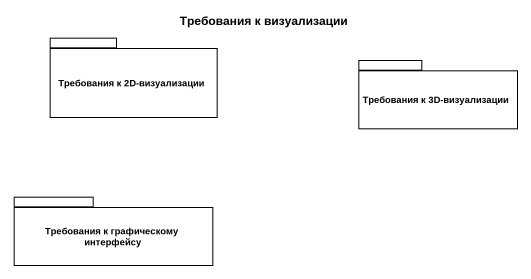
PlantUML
@startuml
title Требования к визуализации
package "Требования к 2D-визуализации" as Требования_к_2D_визуализации {
}
package "Требования к 3D-визуализации" as Требования_к_3D_визуализации {
}
package "Требования к графическому интерфейсу" as Требования_к_графическому {
}
@enduml
